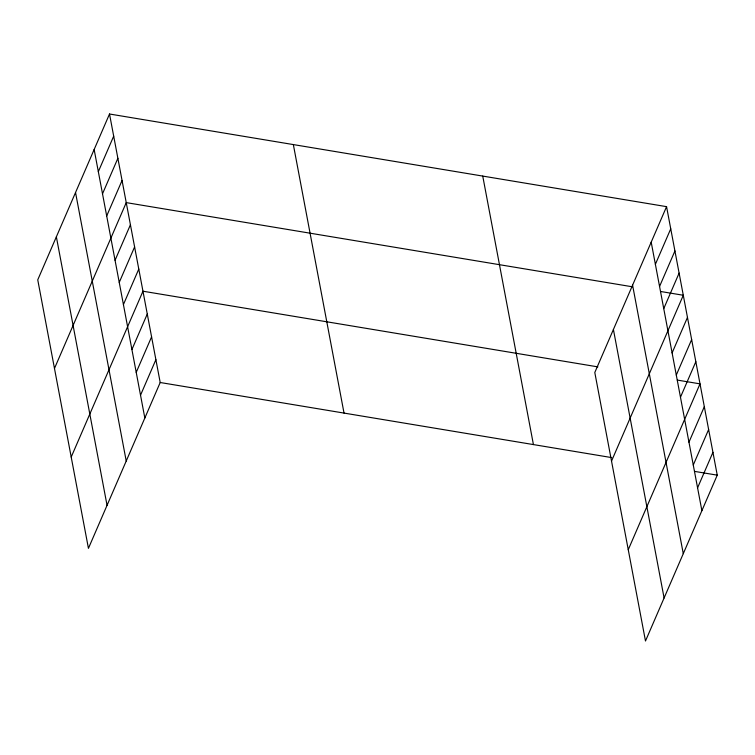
<?xml version="1.0" encoding="UTF-8"?>
<svg xmlns="http://www.w3.org/2000/svg" width="755" height="755" viewBox="0 0 755 755"><rect width="100%" height="100%" fill="white"/><g stroke="black" fill="none" stroke-linecap="round" stroke-linejoin="round"><path stroke-width="1.13" d="M109.513 114.005L37.75 279.841L88.439 548.347L160.202 382.511L109.513 114.005L666.561 206.653L717.25 475.159L645.487 640.995L594.798 372.489L666.561 206.653M98.329 171.659L113.694 136.155M102.51 193.818L117.874 158.305M106.691 215.968L122.065 180.454M54.473 368.449L126.245 202.614L632.228 286.768M115.062 260.267L130.426 224.763M119.243 282.417L134.607 246.913M123.424 304.567L138.788 269.063M71.206 457.058L142.969 291.213L597.894 366.883M131.908 349.546L147.272 314.042M136.221 372.366L151.585 336.862M140.524 395.195L155.889 359.682M655.378 264.307L670.742 228.803M659.559 286.456L674.932 250.953M663.749 308.616L679.113 273.102M611.522 461.097L683.294 295.262L660.597 291.487M672.11 352.915L687.475 317.411M676.291 375.065L691.655 339.561M680.472 397.215L695.836 361.711M628.254 549.706L700.017 383.861L677.32 380.086M688.956 442.194L704.321 406.69M693.269 465.014L708.634 429.51M697.573 487.843L712.937 452.33M160.202 382.511L611.72 457.606M694.553 471.384L717.25 475.159M651.197 242.157L701.886 510.663M632.586 285.163L683.275 553.67M613.409 329.482L664.098 597.988M482.738 176.075L533.426 444.582M293.346 144.573L344.025 413.079M94.148 149.509L144.837 418.015M75.538 192.525L126.227 461.022M56.361 236.834L107.05 505.34"/></g></svg>
